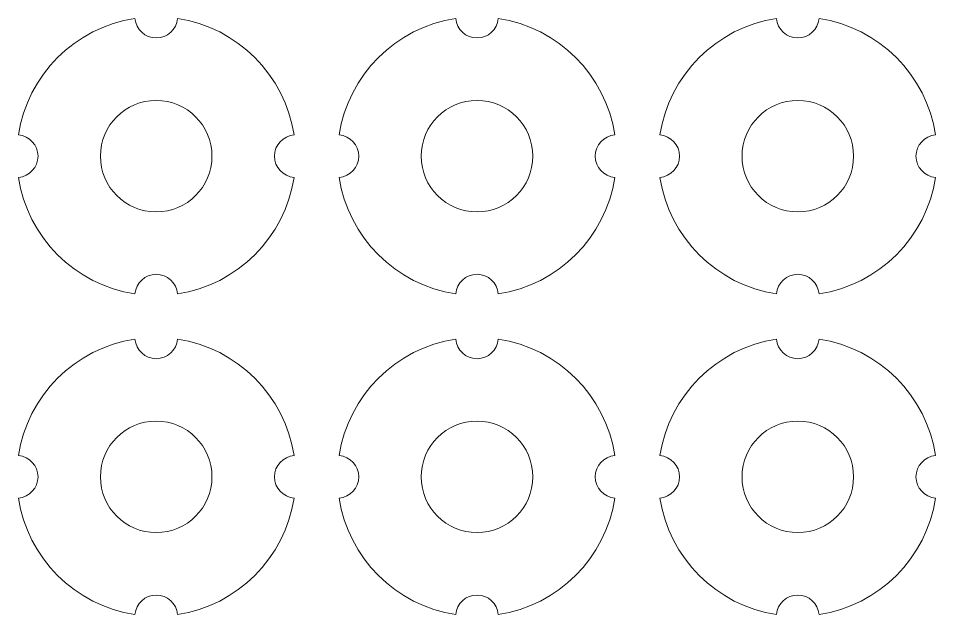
# Model space of a CAD drawing. Header units: centimetres. Extents: x -121 to 177, y -44 to 114.
# Drawn here: x 141.01 to 147.59, y -8.94 to -4.66 of the extents above; entities that cross this region are included whole.
import ezdxf

# ---------------------------------------------------------------- set-up
doc = ezdxf.new("R2010")
doc.units = ezdxf.units.CM
doc.header["$MEASUREMENT"] = 0
doc.layers.add('Layer 1', color=7, linetype='Continuous')

msp = doc.modelspace()

# ---------------------------------------------------------------- linework, layer by layer
at = {"layer": 'Layer 1', "lineweight": 20}
for centre in [(142, -5.65), (144.3, -5.65), (146.6, -5.65), (142, -7.95), (144.3, -7.95), (146.6, -7.95)]:
    msp.add_ellipse(centre, major_axis=(0, 0.4), ratio=1, dxfattribs=at)
for points in [[(142.15207, -4.66149), (142.58253, -4.7272), (142.92273, -5.06747), (142.98844, -5.49793), (142.98844, -5.49793), (142.90963, -5.50384), (142.8475, -5.56968), (142.8475, -5.65), (142.8475, -5.65), (142.8475, -5.73032), (142.90963, -5.79616), (142.98844, -5.80207), (142.98844, -5.80207), (142.92273, -6.23253), (142.58253, -6.5728), (142.15207, -6.63851), (142.15207, -6.63851), (142.14619, -6.55966), (142.08034, -6.4975), (142, -6.4975), (142, -6.4975), (141.91966, -6.4975), (141.85381, -6.55966), (141.84793, -6.63851), (141.84793, -6.63851), (141.41747, -6.5728), (141.07727, -6.23253), (141.01156, -5.80207), (141.01156, -5.80207), (141.09037, -5.79616), (141.1525, -5.73032), (141.1525, -5.65), (141.1525, -5.65), (141.1525, -5.56968), (141.09037, -5.50384), (141.01156, -5.49793), (141.01156, -5.49793), (141.07727, -5.06747), (141.41747, -4.7272), (141.84793, -4.66149), (141.84793, -4.66149), (141.85381, -4.74034), (141.91966, -4.8025), (142, -4.8025), (142, -4.8025), (142.08034, -4.8025), (142.14619, -4.74034), (142.15207, -4.66149)], [(144.45207, -4.66149), (144.88253, -4.7272), (145.22273, -5.06747), (145.28844, -5.49793), (145.28844, -5.49793), (145.20963, -5.50384), (145.1475, -5.56968), (145.1475, -5.65), (145.1475, -5.65), (145.1475, -5.73032), (145.20963, -5.79616), (145.28844, -5.80207), (145.28844, -5.80207), (145.22273, -6.23253), (144.88253, -6.5728), (144.45207, -6.63851), (144.45207, -6.63851), (144.44619, -6.55966), (144.38034, -6.4975), (144.3, -6.4975), (144.3, -6.4975), (144.21966, -6.4975), (144.15381, -6.55966), (144.14793, -6.63851), (144.14793, -6.63851), (143.71747, -6.5728), (143.37727, -6.23253), (143.31156, -5.80207), (143.31156, -5.80207), (143.39037, -5.79616), (143.4525, -5.73032), (143.4525, -5.65), (143.4525, -5.65), (143.4525, -5.56968), (143.39037, -5.50384), (143.31156, -5.49793), (143.31156, -5.49793), (143.37727, -5.06747), (143.71747, -4.7272), (144.14793, -4.66149), (144.14793, -4.66149), (144.15381, -4.74034), (144.21966, -4.8025), (144.3, -4.8025), (144.3, -4.8025), (144.38034, -4.8025), (144.44619, -4.74034), (144.45207, -4.66149)], [(146.75207, -4.66149), (147.18253, -4.7272), (147.52273, -5.06747), (147.58844, -5.49793), (147.58844, -5.49793), (147.50963, -5.50384), (147.4475, -5.56968), (147.4475, -5.65), (147.4475, -5.65), (147.4475, -5.73032), (147.50963, -5.79616), (147.58844, -5.80207), (147.58844, -5.80207), (147.52273, -6.23253), (147.18253, -6.5728), (146.75207, -6.63851), (146.75207, -6.63851), (146.74619, -6.55966), (146.68034, -6.4975), (146.6, -6.4975), (146.6, -6.4975), (146.51966, -6.4975), (146.45381, -6.55966), (146.44793, -6.63851), (146.44793, -6.63851), (146.01747, -6.5728), (145.67727, -6.23253), (145.61156, -5.80207), (145.61156, -5.80207), (145.69037, -5.79616), (145.7525, -5.73032), (145.7525, -5.65), (145.7525, -5.65), (145.7525, -5.56968), (145.69037, -5.50384), (145.61156, -5.49793), (145.61156, -5.49793), (145.67727, -5.06747), (146.01747, -4.7272), (146.44793, -4.66149), (146.44793, -4.66149), (146.45381, -4.74034), (146.51966, -4.8025), (146.6, -4.8025), (146.6, -4.8025), (146.68034, -4.8025), (146.74619, -4.74034), (146.75207, -4.66149)], [(142.15207, -6.96149), (142.58253, -7.0272), (142.92273, -7.36747), (142.98844, -7.79793), (142.98844, -7.79793), (142.90963, -7.80384), (142.8475, -7.86968), (142.8475, -7.95), (142.8475, -7.95), (142.8475, -8.03032), (142.90963, -8.09616), (142.98844, -8.10207), (142.98844, -8.10207), (142.92273, -8.53253), (142.58253, -8.8728), (142.15207, -8.93851), (142.15207, -8.93851), (142.14619, -8.85966), (142.08034, -8.7975), (142, -8.7975), (142, -8.7975), (141.91966, -8.7975), (141.85381, -8.85966), (141.84793, -8.93851), (141.84793, -8.93851), (141.41747, -8.8728), (141.07727, -8.53253), (141.01156, -8.10207), (141.01156, -8.10207), (141.09037, -8.09616), (141.1525, -8.03032), (141.1525, -7.95), (141.1525, -7.95), (141.1525, -7.86968), (141.09037, -7.80384), (141.01156, -7.79793), (141.01156, -7.79793), (141.07727, -7.36747), (141.41747, -7.0272), (141.84793, -6.96149), (141.84793, -6.96149), (141.85381, -7.04034), (141.91966, -7.1025), (142, -7.1025), (142, -7.1025), (142.08034, -7.1025), (142.14619, -7.04034), (142.15207, -6.96149)], [(144.45207, -6.96149), (144.88253, -7.0272), (145.22273, -7.36747), (145.28844, -7.79793), (145.28844, -7.79793), (145.20963, -7.80384), (145.1475, -7.86968), (145.1475, -7.95), (145.1475, -7.95), (145.1475, -8.03032), (145.20963, -8.09616), (145.28844, -8.10207), (145.28844, -8.10207), (145.22273, -8.53253), (144.88253, -8.8728), (144.45207, -8.93851), (144.45207, -8.93851), (144.44619, -8.85966), (144.38034, -8.7975), (144.3, -8.7975), (144.3, -8.7975), (144.21966, -8.7975), (144.15381, -8.85966), (144.14793, -8.93851), (144.14793, -8.93851), (143.71747, -8.8728), (143.37727, -8.53253), (143.31156, -8.10207), (143.31156, -8.10207), (143.39037, -8.09616), (143.4525, -8.03032), (143.4525, -7.95), (143.4525, -7.95), (143.4525, -7.86968), (143.39037, -7.80384), (143.31156, -7.79793), (143.31156, -7.79793), (143.37727, -7.36747), (143.71747, -7.0272), (144.14793, -6.96149), (144.14793, -6.96149), (144.15381, -7.04034), (144.21966, -7.1025), (144.3, -7.1025), (144.3, -7.1025), (144.38034, -7.1025), (144.44619, -7.04034), (144.45207, -6.96149)], [(146.75207, -6.96149), (147.18253, -7.0272), (147.52273, -7.36747), (147.58844, -7.79793), (147.58844, -7.79793), (147.50963, -7.80384), (147.4475, -7.86968), (147.4475, -7.95), (147.4475, -7.95), (147.4475, -8.03032), (147.50963, -8.09616), (147.58844, -8.10207), (147.58844, -8.10207), (147.52273, -8.53253), (147.18253, -8.8728), (146.75207, -8.93851), (146.75207, -8.93851), (146.74619, -8.85966), (146.68034, -8.7975), (146.6, -8.7975), (146.6, -8.7975), (146.51966, -8.7975), (146.45381, -8.85966), (146.44793, -8.93851), (146.44793, -8.93851), (146.01747, -8.8728), (145.67727, -8.53253), (145.61156, -8.10207), (145.61156, -8.10207), (145.69037, -8.09616), (145.7525, -8.03032), (145.7525, -7.95), (145.7525, -7.95), (145.7525, -7.86968), (145.69037, -7.80384), (145.61156, -7.79793), (145.61156, -7.79793), (145.67727, -7.36747), (146.01747, -7.0272), (146.44793, -6.96149), (146.44793, -6.96149), (146.45381, -7.04034), (146.51966, -7.1025), (146.6, -7.1025), (146.6, -7.1025), (146.68034, -7.1025), (146.74619, -7.04034), (146.75207, -6.96149)]]:
    msp.add_open_spline(points, degree=3, knots=[0, 0, 0, 0, 0.0833333, 0.0833333, 0.0833333, 0.0833333, 0.1666667, 0.1666667, 0.1666667, 0.1666667, 0.25, 0.25, 0.25, 0.25, 0.3333333, 0.3333333, 0.3333333, 0.3333333, 0.4166667, 0.4166667, 0.4166667, 0.4166667, 0.5, 0.5, 0.5, 0.5, 0.5833333, 0.5833333, 0.5833333, 0.5833333, 0.6666667, 0.6666667, 0.6666667, 0.6666667, 0.75, 0.75, 0.75, 0.75, 0.8333333, 0.8333333, 0.8333333, 0.8333333, 0.9166667, 0.9166667, 0.9166667, 0.9166667, 1, 1, 1, 1], dxfattribs=at)

doc.saveas('drawing.dxf')
